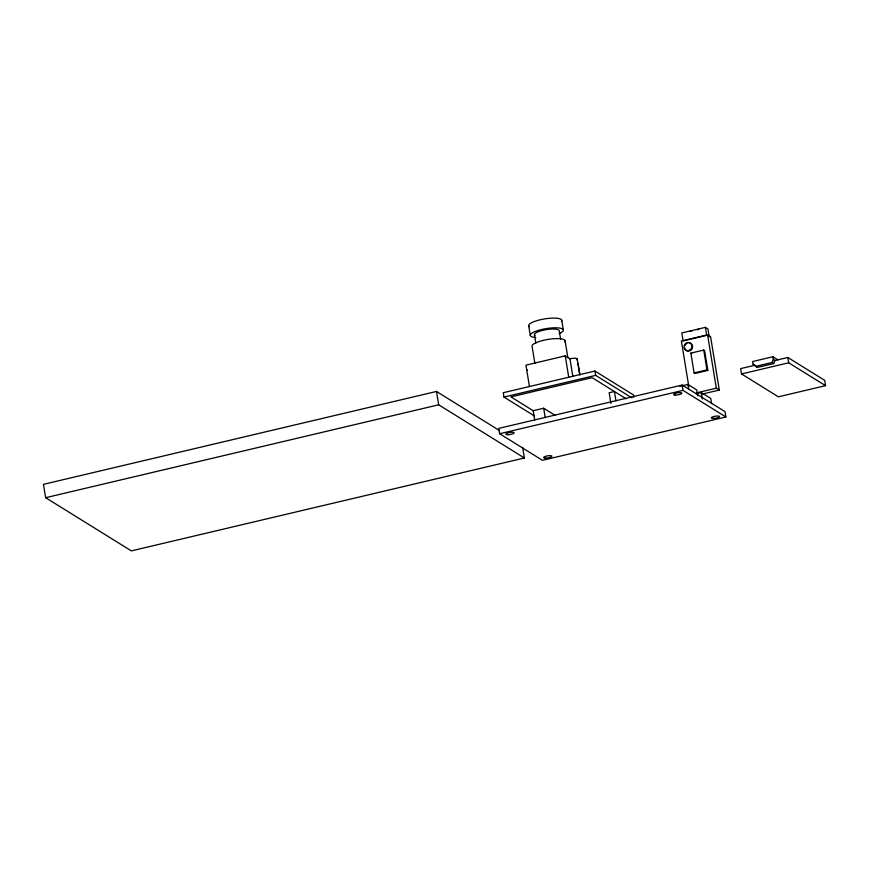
<?xml version="1.0" encoding="UTF-8"?>
<svg xmlns="http://www.w3.org/2000/svg" width="869" height="869" viewBox="0 0 869 869"><rect width="100%" height="100%" fill="white"/><g stroke="black" fill="none" stroke-linecap="round" stroke-linejoin="round"><path stroke-width="1.3" d="M755.487 366.403L771.965 362.503L773.323 359.418L772.889 356.746L752.652 361.526L753.086 364.198L757.192 367.468L773.682 363.568L775.039 360.483L787.814 357.463L824.681 380.329L825.55 385.662L778.385 396.818L741.529 373.942L740.649 368.608L754.803 365.262L757.192 367.468M576.592 359.744A5.583 1.38 -9.3 0 0 575.854 358.31A5.583 1.38 -9.3 0 0 569.955 358.799L565.241 355.877L525.941 365.165L529.438 386.52M705.378 327.363L681.796 332.936L683.11 340.952L706.693 335.369L705.378 327.363L707.953 328.96L709.256 336.966M499.349 430.459L436.477 391.452L43.45 484.348L45.633 497.698L131.36 550.881L524.387 457.985L522.638 447.307M702.282 394.07L719.315 390.051L710.57 336.661L707.572 334.793L681.372 340.996L688.802 386.368M45.633 497.698L438.671 404.802L524.387 457.985M633.87 397.144L633.512 394.971L594.939 371.041L503.238 392.712L503.944 397.057L534.576 416.055M503.944 397.057L595.656 375.375L631.959 397.904M690.866 353.118L703.738 350.077L704.596 350.609L707.844 370.422L694.961 373.464L694.103 372.931L690.866 353.118L691.713 353.65M626.201 398.828L592.126 377.678L510.896 396.883L533.186 410.711L543.668 408.234L555.454 415.545M694.103 372.931L706.986 369.89L707.844 370.422M682.154 385.043L498.741 428.395L499.61 433.729L542.473 460.32L725.887 416.968L725.018 411.634L682.154 385.043L683.023 390.377L725.887 416.968M679.895 386.325L687.911 384.435L696.732 389.909L697.709 395.884M741.529 373.942L788.694 362.797L825.55 385.662M499.61 433.729L683.023 390.377M696.656 392.831L716.317 388.182L719.315 390.051M696.395 393.624L701.207 392.484L710.712 398.382L711.57 403.574M772.889 356.746L777.972 359.907M773.323 359.418L775.039 360.483M771.965 362.503L773.682 363.568M753.086 364.198L754.803 365.262M787.814 357.463L788.694 362.797M707.572 334.793L716.317 388.182M703.738 350.077L706.986 369.89M701.207 392.484L702.271 398.98M687.911 384.435L688.693 389.214M615.947 400.848L614.416 391.506L609.169 392.745L610.918 403.422M594.939 371.041L595.656 375.375M578.102 363.861L579.851 374.528M577.179 358.951L579.797 374.963M569.955 358.799L572.801 376.158M561.743 320.237L563.329 329.927M565.1 340.746L567.891 357.811M565.241 355.877L568.739 377.233M560.57 339.029L559.191 330.611A12.557 3.107 -9.3 0 0 544.526 329.948A12.557 3.107 -9.3 0 0 535.022 335.477M534.424 334.761L535.804 343.179M543.668 408.234L545.2 417.576M528.7 325.766L530.286 335.445M534.859 363.34L532.067 346.275A16.75 4.139 -9.3 0 1 549.849 339.138A16.75 4.139 -9.3 0 1 564.763 341.886M533.186 410.711L534.717 420.053M436.477 391.452L438.671 404.802M689.801 331.447A2.748 0.673 -9.3 0 1 691.843 331.035M697.264 329.862A2.803 0.695 -9.3 0 1 698.872 329.264M689.095 342.907A4.182 3.9 -58.2 0 1 692.604 346.883A4.182 3.9 -58.2 0 1 688.835 351.087A4.182 3.9 -58.2 0 1 684.674 347.839M684.924 345.721A4.182 3.9 -58.2 0 1 687.053 343.331M527.125 370.4A5.583 1.38 -9.3 0 1 526.972 369.694M529.503 326.722A16.75 4.139 -9.3 0 1 544.32 318.956A16.75 4.139 -9.3 0 1 561.407 321.378M535.76 337.498A16.75 4.139 -9.3 0 1 534.489 331.784A16.75 4.139 -9.3 0 1 557.855 327.874A16.75 4.139 -9.3 0 1 559.125 333.587M689.53 350.272A4.182 3.9 -58.2 0 0 690.355 343.168A4.182 3.9 -58.2 0 0 684.012 346.362A4.182 3.9 -58.2 0 0 689.53 350.272M712.873 418.445A4.182 1.032 -9.3 0 0 719.543 416.762A4.182 1.032 -9.3 0 0 713.938 416.49A4.182 1.032 -9.3 0 0 712.873 418.445M674.974 395.037A4.182 1.032 -9.3 0 0 681.785 393.429A4.182 1.032 -9.3 0 0 676.451 393.038A4.182 1.032 -9.3 0 0 674.974 395.037M545.004 458.072A4.182 1.032 -9.3 0 0 551.804 456.464A4.182 1.032 -9.3 0 0 546.471 456.073A4.182 1.032 -9.3 0 0 545.004 458.072M507.279 434.674A4.182 1.032 -9.3 0 0 514.09 433.066A4.182 1.032 -9.3 0 0 508.756 432.675A4.182 1.032 -9.3 0 0 507.279 434.674"/></g></svg>
